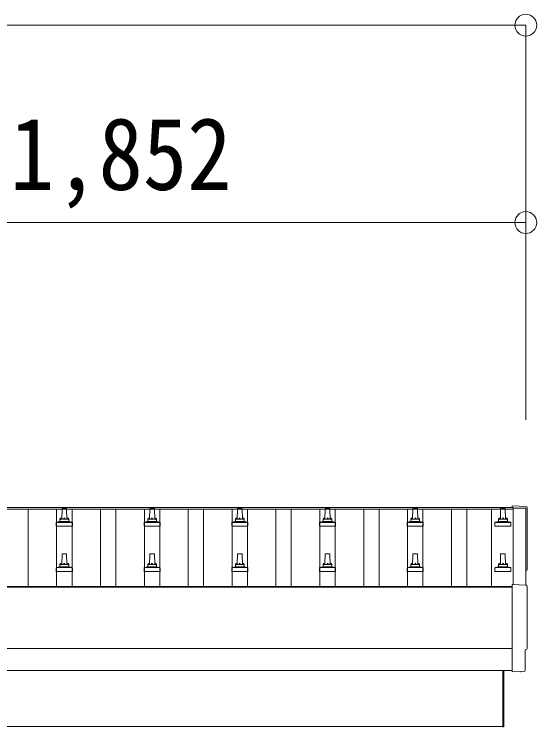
# Model space of a CAD drawing. Units: millimetres at full size, sheet at 1:50; details may follow other scales. Extents: x -14053 to 14053, y -9700 to 9700.
# Drawn here: x -3239 to -2048, y -2317 to -693 of the extents above; entities that cross this region are included whole.
import ezdxf
from ezdxf.enums import TextEntityAlignment as Align

# ---------------------------------------------------------------- set-up
doc = ezdxf.new("R2010")
doc.units = ezdxf.units.MM
doc.header["$LTSCALE"] = 50
doc.header["$PDMODE"] = 32
doc.header["$PDSIZE"] = 50
for name, color, linetype, lineweight in [('0-2_TEXT1', 4, 'Continuous', 9), ('0-5_ELV2', 5, 'Continuous', 5), ('0-8_TABLE1', 6, 'Continuous', 9)]:
    doc.layers.add(name, color=color, linetype=linetype, lineweight=lineweight)
doc.styles.add('ＭＳ ゴシック', font='')
doc.styles.get('ＭＳ ゴシック').set_extended_font_data('MS Gothic')

msp = doc.modelspace()

# ---------------------------------------------------------------- linework, layer by layer
at = {"layer": '0-2_TEXT1'}
for p, q in [((-2101.65, -1817.81), (-3902.15, -1817.81)), ((-2101.65, -1817.81), (-2101.65, -1821.4)), ((-2101.65, -1818.77), (-2101.65, -1993.29)), ((-2072.65, -1818.77), (-2101.65, -1818.77)), ((-2072.65, -1994.81), (-2072.65, -1818.77)), ((-2101.65, -1821.4), (-3924.65, -1821.4)), ((-2103.65, -1997.42), (-3902.15, -1997.42)), ((-2103.65, -1999.31), (-3902.15, -1999.31)), ((-3902.15, -2139.2), (-2103.65, -2139.2)), ((-2103.65, -2189.02), (-3902.15, -2189.02)), ((-2124.65, -2317.42), (-2124.65, -2189.12)), ((-2122.65, -2189.12), (-2122.65, -2317.42)), ((-2103.65, -2191.04), (-2103.65, -2192.05)), ((-2084.02, -2192.05), (-2077.1, -2191.68)), ((-3869.1, -2316.92), (-2124.65, -2316.92)), ((-2124.65, -2317.42), (-2122.65, -2317.42))]:
    msp.add_line(p, q, dxfattribs=at)
for points in [[(-2072.08, -1815.41), (-2103.65, -1813.76), (-2103.65, -1817.81)], [(-2072.08, -1994.84), (-2103.65, -1993.19), (-2103.65, -2191.04)], [(-2074.26, -2188.69), (-2074.26, -2141.66), (-2073.66, -2141.66)], [(-2084.76, -2191.77), (-2085.43, -2191.14), (-2103.65, -2192.05)]]:
    msp.add_lwpolyline(points, dxfattribs=at)
for centre, major_axis, ratio, start_param, end_param in [((-2072.24, -1818.4), (3, 0), 0.99863, 6.2683889, 7.8016218), ((2693.63, -1888.83), (-4763.38, 0), 0.99863, 6.2683889, 6.2976778), ((-2073.66, -1957.83), (4.41, 0), 0.99863, 4.9411535, 6.2976778), ((-2072.24, -1997.84), (3, 0), 0.99863, 6.2683889, 7.8016218), ((2693.63, -2068.26), (-4763.38, 0), 0.99863, 6.2683889, 6.2976778), ((-2073.66, -2137.26), (4.41, 0), 0.99863, 4.712389, 6.2976778), ((-2084.07, -2191.05), (0.727, -0.69), 0.9974, 4.712389, 5.5252311), ((-2077.26, -2188.69), (2.18, -2.07), 0.9974, 5.5252311, 7.0411395)]:
    msp.add_ellipse(centre, major_axis=major_axis, ratio=ratio, start_param=start_param, end_param=end_param, dxfattribs=at)
at = {"layer": '0-5_ELV2', "color": 4, "lineweight": 9}
for p, q in [((-3207.15, -1997.42), (-3207.15, -1821.4)), ((-3142.15, -1997.42), (-3142.15, -1821.4)), ((-3107.15, -1997.42), (-3107.15, -1821.4)), ((-3042.15, -1997.42), (-3042.15, -1821.4)), ((-3007.15, -1997.42), (-3007.15, -1821.4)), ((-2942.15, -1997.42), (-2942.15, -1821.4)), ((-2907.15, -1997.42), (-2907.15, -1821.4)), ((-2842.15, -1997.42), (-2842.15, -1821.4)), ((-2807.15, -1997.42), (-2807.15, -1821.4)), ((-2742.15, -1997.42), (-2742.15, -1821.4)), ((-2707.15, -1997.42), (-2707.15, -1821.4)), ((-2642.15, -1997.42), (-2642.15, -1821.4)), ((-2607.15, -1997.42), (-2607.15, -1821.4)), ((-2542.15, -1997.42), (-2542.15, -1821.4)), ((-2507.15, -1997.42), (-2507.15, -1821.4)), ((-2442.15, -1997.42), (-2442.15, -1821.4)), ((-2407.15, -1997.42), (-2407.15, -1821.4)), ((-2342.15, -1997.42), (-2342.15, -1821.4)), ((-2307.15, -1997.42), (-2307.15, -1821.4)), ((-2242.15, -1997.42), (-2242.15, -1821.4)), ((-2207.15, -1997.42), (-2207.15, -1821.4)), ((-2151.15, -1821.4), (-2151.15, -1997.42))]:
    msp.add_line(p, q, dxfattribs=at)
at = {"layer": '0-5_ELV2'}
for p, q in [((-3129.92, -1820.8), (-3130.65, -1844.33)), ((-3120.38, -1819.83), (-3128.92, -1819.83)), ((-3118.65, -1844.33), (-3119.38, -1820.8)), ((-2929.92, -1820.8), (-2930.65, -1844.33)), ((-2920.38, -1819.83), (-2928.92, -1819.83)), ((-2918.65, -1844.33), (-2919.38, -1820.8)), ((-2729.92, -1820.8), (-2730.65, -1844.33)), ((-2720.38, -1819.83), (-2728.92, -1819.83)), ((-2718.65, -1844.33), (-2719.38, -1820.8)), ((-2529.92, -1820.8), (-2530.65, -1844.33)), ((-2520.38, -1819.83), (-2528.92, -1819.83)), ((-2518.65, -1844.33), (-2519.38, -1820.8)), ((-2329.92, -1820.8), (-2330.65, -1844.33)), ((-2320.38, -1819.83), (-2328.92, -1819.83)), ((-2318.65, -1844.33), (-2319.38, -1820.8)), ((-2129.92, -1820.8), (-2130.65, -1844.33)), ((-2120.38, -1819.83), (-2128.92, -1819.83)), ((-2118.65, -1844.33), (-2119.38, -1820.8)), ((-3106.78, -1851.33), (-3142.52, -1851.33)), ((-3142.14, -1851.14), (-3135.41, -1849.51)), ((-3114.27, -1849.33), (-3135.03, -1849.33)), ((-3134.65, -1848.54), (-3134.65, -1844.33)), ((-3115.65, -1844.33), (-3133.65, -1844.33)), ((-3114.65, -1848.54), (-3114.65, -1844.33)), ((-3107.16, -1851.14), (-3113.89, -1849.51)), ((-2906.78, -1851.33), (-2942.52, -1851.33)), ((-2942.14, -1851.14), (-2935.41, -1849.51)), ((-2914.27, -1849.33), (-2935.03, -1849.33)), ((-2934.65, -1848.54), (-2934.65, -1844.33)), ((-2915.65, -1844.33), (-2933.65, -1844.33)), ((-2914.65, -1848.54), (-2914.65, -1844.33)), ((-2907.16, -1851.14), (-2913.89, -1849.51)), ((-2706.78, -1851.33), (-2742.52, -1851.33)), ((-2742.14, -1851.14), (-2735.41, -1849.51)), ((-2714.27, -1849.33), (-2735.03, -1849.33)), ((-2734.65, -1848.54), (-2734.65, -1844.33)), ((-2715.65, -1844.33), (-2733.65, -1844.33)), ((-2714.65, -1848.54), (-2714.65, -1844.33)), ((-2707.16, -1851.14), (-2713.89, -1849.51)), ((-2506.78, -1851.33), (-2542.52, -1851.33)), ((-2542.14, -1851.14), (-2535.41, -1849.51)), ((-2514.27, -1849.33), (-2535.03, -1849.33)), ((-2534.65, -1848.54), (-2534.65, -1844.33)), ((-2515.65, -1844.33), (-2533.65, -1844.33)), ((-2514.65, -1848.54), (-2514.65, -1844.33)), ((-2507.16, -1851.14), (-2513.89, -1849.51)), ((-2306.78, -1851.33), (-2342.52, -1851.33)), ((-2342.14, -1851.14), (-2335.41, -1849.51)), ((-2314.27, -1849.33), (-2335.03, -1849.33)), ((-2334.65, -1848.54), (-2334.65, -1844.33)), ((-2315.65, -1844.33), (-2333.65, -1844.33)), ((-2314.65, -1848.54), (-2314.65, -1844.33)), ((-2307.16, -1851.14), (-2313.89, -1849.51)), ((-2106.78, -1851.33), (-2142.52, -1851.33)), ((-2142.14, -1851.14), (-2135.41, -1849.51)), ((-2114.27, -1849.33), (-2135.03, -1849.33)), ((-2134.65, -1848.54), (-2134.65, -1844.33)), ((-2115.65, -1844.33), (-2133.65, -1844.33)), ((-2114.65, -1848.54), (-2114.65, -1844.33)), ((-2107.16, -1851.14), (-2113.89, -1849.51)), ((-3142.9, -1859.83), (-3142.9, -1852.11)), ((-3142.9, -1859.83), (-3106.4, -1859.83)), ((-3106.4, -1859.83), (-3106.4, -1852.11)), ((-2942.9, -1859.83), (-2942.9, -1852.11)), ((-2942.9, -1859.83), (-2906.4, -1859.83)), ((-2906.4, -1859.83), (-2906.4, -1852.11)), ((-2742.9, -1859.83), (-2742.9, -1852.11)), ((-2742.9, -1859.83), (-2706.4, -1859.83)), ((-2706.4, -1859.83), (-2706.4, -1852.11)), ((-2542.9, -1859.83), (-2542.9, -1852.11)), ((-2542.9, -1859.83), (-2506.4, -1859.83)), ((-2506.4, -1859.83), (-2506.4, -1852.11)), ((-2342.9, -1859.83), (-2342.9, -1852.11)), ((-2342.9, -1859.83), (-2306.4, -1859.83)), ((-2306.4, -1859.83), (-2306.4, -1852.11)), ((-2142.9, -1859.83), (-2142.9, -1852.11)), ((-2142.9, -1859.83), (-2106.4, -1859.83)), ((-2106.4, -1859.83), (-2106.4, -1852.11)), ((-3129.92, -1924.14), (-3130.65, -1947.66)), ((-3120.38, -1923.16), (-3128.92, -1923.16)), ((-3118.65, -1947.66), (-3119.38, -1924.14)), ((-2929.92, -1924.14), (-2930.65, -1947.66)), ((-2920.38, -1923.16), (-2928.92, -1923.16)), ((-2918.65, -1947.66), (-2919.38, -1924.14)), ((-2729.92, -1924.14), (-2730.65, -1947.66)), ((-2720.38, -1923.16), (-2728.92, -1923.16)), ((-2718.65, -1947.66), (-2719.38, -1924.14)), ((-2529.92, -1924.14), (-2530.65, -1947.66)), ((-2520.38, -1923.16), (-2528.92, -1923.16)), ((-2518.65, -1947.66), (-2519.38, -1924.14)), ((-2329.92, -1924.14), (-2330.65, -1947.66)), ((-2320.38, -1923.16), (-2328.92, -1923.16)), ((-2318.65, -1947.66), (-2319.38, -1924.14)), ((-2129.92, -1924.14), (-2130.65, -1947.66)), ((-2120.38, -1923.16), (-2128.92, -1923.16)), ((-2118.65, -1947.66), (-2119.38, -1924.14)), ((-3134.65, -1951.87), (-3134.65, -1947.66)), ((-3115.65, -1947.66), (-3133.65, -1947.66)), ((-3114.65, -1951.87), (-3114.65, -1947.66)), ((-2934.65, -1951.87), (-2934.65, -1947.66)), ((-2915.65, -1947.66), (-2933.65, -1947.66)), ((-2914.65, -1951.87), (-2914.65, -1947.66)), ((-2734.65, -1951.87), (-2734.65, -1947.66)), ((-2715.65, -1947.66), (-2733.65, -1947.66)), ((-2714.65, -1951.87), (-2714.65, -1947.66)), ((-2534.65, -1951.87), (-2534.65, -1947.66)), ((-2515.65, -1947.66), (-2533.65, -1947.66)), ((-2514.65, -1951.87), (-2514.65, -1947.66)), ((-2334.65, -1951.87), (-2334.65, -1947.66)), ((-2315.65, -1947.66), (-2333.65, -1947.66)), ((-2314.65, -1951.87), (-2314.65, -1947.66)), ((-2134.65, -1951.87), (-2134.65, -1947.66)), ((-2115.65, -1947.66), (-2133.65, -1947.66)), ((-2114.65, -1951.87), (-2114.65, -1947.66)), ((-3142.9, -1963.16), (-3142.9, -1955.45)), ((-3142.9, -1963.16), (-3106.4, -1963.16)), ((-3106.78, -1954.66), (-3142.52, -1954.66)), ((-3142.14, -1954.48), (-3135.41, -1952.85)), ((-3114.27, -1952.66), (-3135.03, -1952.66)), ((-3107.16, -1954.48), (-3113.89, -1952.85)), ((-3106.4, -1963.16), (-3106.4, -1955.45)), ((-2942.9, -1963.16), (-2942.9, -1955.45)), ((-2942.9, -1963.16), (-2906.4, -1963.16)), ((-2906.78, -1954.66), (-2942.52, -1954.66)), ((-2942.14, -1954.48), (-2935.41, -1952.85)), ((-2914.27, -1952.66), (-2935.03, -1952.66)), ((-2907.16, -1954.48), (-2913.89, -1952.85)), ((-2906.4, -1963.16), (-2906.4, -1955.45)), ((-2742.9, -1963.16), (-2742.9, -1955.45)), ((-2742.9, -1963.16), (-2706.4, -1963.16)), ((-2706.78, -1954.66), (-2742.52, -1954.66)), ((-2742.14, -1954.48), (-2735.41, -1952.85)), ((-2714.27, -1952.66), (-2735.03, -1952.66)), ((-2707.16, -1954.48), (-2713.89, -1952.85)), ((-2706.4, -1963.16), (-2706.4, -1955.45)), ((-2542.9, -1963.16), (-2542.9, -1955.45)), ((-2542.9, -1963.16), (-2506.4, -1963.16)), ((-2506.78, -1954.66), (-2542.52, -1954.66)), ((-2542.14, -1954.48), (-2535.41, -1952.85)), ((-2514.27, -1952.66), (-2535.03, -1952.66)), ((-2507.16, -1954.48), (-2513.89, -1952.85)), ((-2506.4, -1963.16), (-2506.4, -1955.45)), ((-2342.9, -1963.16), (-2342.9, -1955.45)), ((-2342.9, -1963.16), (-2306.4, -1963.16)), ((-2306.78, -1954.66), (-2342.52, -1954.66)), ((-2342.14, -1954.48), (-2335.41, -1952.85)), ((-2314.27, -1952.66), (-2335.03, -1952.66)), ((-2307.16, -1954.48), (-2313.89, -1952.85)), ((-2306.4, -1963.16), (-2306.4, -1955.45)), ((-2142.9, -1963.16), (-2142.9, -1955.45)), ((-2142.9, -1963.16), (-2106.4, -1963.16)), ((-2106.78, -1954.66), (-2142.52, -1954.66)), ((-2142.14, -1954.48), (-2135.41, -1952.85)), ((-2114.27, -1952.66), (-2135.03, -1952.66)), ((-2107.16, -1954.48), (-2113.89, -1952.85)), ((-2106.4, -1963.16), (-2106.4, -1955.45))]:
    msp.add_line(p, q, dxfattribs=at)
for centre, radius, start, end in [((-3128.92, -1820.83), 1, 90, 178.60509), ((-3120.38, -1820.83), 1, 1.39491, 90), ((-2928.92, -1820.83), 1, 90, 178.60509), ((-2920.38, -1820.83), 1, 1.39491, 90), ((-2728.92, -1820.83), 1, 90, 178.60509), ((-2720.38, -1820.83), 1, 1.39491, 90), ((-2528.92, -1820.83), 1, 90, 178.60509), ((-2520.38, -1820.83), 1, 1.39491, 90), ((-2328.92, -1820.83), 1, 90, 178.60509), ((-2320.38, -1820.83), 1, 1.39491, 90), ((-2128.92, -1820.83), 1, 90, 178.60509), ((-2120.38, -1820.83), 1, 1.39491, 90), ((-3141.9, -1852.11), 1, 103.62699, 180), ((-3135.65, -1848.54), 1, 283.62699, 0), ((-3130.56, -1844.96), 4.13, 90, 171.17633), ((-3133.65, -1845.33), 1, 90, 180), ((-3121.32, -1844.33), 4.83, 133.60282, 180), ((-3127.98, -1844.33), 4.83, 0, 46.39718), ((-3118.73, -1844.96), 4.13, 8.82367, 90), ((-3115.65, -1845.33), 1, 0, 90), ((-3113.65, -1848.54), 1, 180, 256.37301), ((-3107.4, -1852.11), 1, 0, 76.37301), ((-2941.9, -1852.11), 1, 103.62699, 180), ((-2935.65, -1848.54), 1, 283.62699, 0), ((-2930.56, -1844.96), 4.13, 90, 171.17633), ((-2933.65, -1845.33), 1, 90, 180), ((-2921.32, -1844.33), 4.83, 133.60282, 180), ((-2927.98, -1844.33), 4.83, 0, 46.39718), ((-2918.73, -1844.96), 4.13, 8.82367, 90), ((-2915.65, -1845.33), 1, 0, 90), ((-2913.65, -1848.54), 1, 180, 256.37301), ((-2907.4, -1852.11), 1, 0, 76.37301), ((-2741.9, -1852.11), 1, 103.62699, 180), ((-2735.65, -1848.54), 1, 283.62699, 0), ((-2730.56, -1844.96), 4.13, 90, 171.17633), ((-2733.65, -1845.33), 1, 90, 180), ((-2721.32, -1844.33), 4.83, 133.60282, 180), ((-2727.98, -1844.33), 4.83, 0, 46.39718), ((-2718.73, -1844.96), 4.13, 8.82367, 90), ((-2715.65, -1845.33), 1, 0, 90), ((-2713.65, -1848.54), 1, 180, 256.37301), ((-2707.4, -1852.11), 1, 0, 76.37301), ((-2541.9, -1852.11), 1, 103.62699, 180), ((-2535.65, -1848.54), 1, 283.62699, 0), ((-2530.56, -1844.96), 4.13, 90, 171.17633), ((-2533.65, -1845.33), 1, 90, 180), ((-2521.32, -1844.33), 4.83, 133.60282, 180), ((-2527.98, -1844.33), 4.83, 0, 46.39718), ((-2518.73, -1844.96), 4.13, 8.82367, 90), ((-2515.65, -1845.33), 1, 0, 90), ((-2513.65, -1848.54), 1, 180, 256.37301), ((-2507.4, -1852.11), 1, 0, 76.37301), ((-2341.9, -1852.11), 1, 103.62699, 180), ((-2335.65, -1848.54), 1, 283.62699, 0), ((-2330.56, -1844.96), 4.13, 90, 171.17633), ((-2333.65, -1845.33), 1, 90, 180), ((-2321.32, -1844.33), 4.83, 133.60282, 180), ((-2327.98, -1844.33), 4.83, 0, 46.39718), ((-2318.73, -1844.96), 4.13, 8.82367, 90), ((-2315.65, -1845.33), 1, 0, 90), ((-2313.65, -1848.54), 1, 180, 256.37301), ((-2307.4, -1852.11), 1, 0, 76.37301), ((-2141.9, -1852.11), 1, 103.62699, 180), ((-2135.65, -1848.54), 1, 283.62699, 0), ((-2130.56, -1844.96), 4.13, 90, 171.17633), ((-2133.65, -1845.33), 1, 90, 180), ((-2121.32, -1844.33), 4.83, 133.60282, 180), ((-2127.98, -1844.33), 4.83, 0, 46.39718), ((-2118.73, -1844.96), 4.13, 8.82367, 90), ((-2115.65, -1845.33), 1, 0, 90), ((-2113.65, -1848.54), 1, 180, 256.37301), ((-2107.4, -1852.11), 1, 0, 76.37301), ((-3128.92, -1924.16), 1, 90, 178.60509), ((-3120.38, -1924.16), 1, 1.39491, 90), ((-2928.92, -1924.16), 1, 90, 178.60509), ((-2920.38, -1924.16), 1, 1.39491, 90), ((-2728.92, -1924.16), 1, 90, 178.60509), ((-2720.38, -1924.16), 1, 1.39491, 90), ((-2528.92, -1924.16), 1, 90, 178.60509), ((-2520.38, -1924.16), 1, 1.39491, 90), ((-2328.92, -1924.16), 1, 90, 178.60509), ((-2320.38, -1924.16), 1, 1.39491, 90), ((-2128.92, -1924.16), 1, 90, 178.60509), ((-2120.38, -1924.16), 1, 1.39491, 90), ((-3130.56, -1948.29), 4.13, 90, 171.17633), ((-3133.65, -1948.66), 1, 90, 180), ((-3121.32, -1947.66), 4.83, 133.60282, 180), ((-3127.98, -1947.66), 4.83, 0, 46.39718), ((-3118.73, -1948.29), 4.13, 8.82367, 90), ((-3115.65, -1948.66), 1, 0, 90), ((-2930.56, -1948.29), 4.13, 90, 171.17633), ((-2933.65, -1948.66), 1, 90, 180), ((-2921.32, -1947.66), 4.83, 133.60282, 180), ((-2927.98, -1947.66), 4.83, 0, 46.39718), ((-2918.73, -1948.29), 4.13, 8.82367, 90), ((-2915.65, -1948.66), 1, 0, 90), ((-2730.56, -1948.29), 4.13, 90, 171.17633), ((-2733.65, -1948.66), 1, 90, 180), ((-2721.32, -1947.66), 4.83, 133.60282, 180), ((-2727.98, -1947.66), 4.83, 0, 46.39718), ((-2718.73, -1948.29), 4.13, 8.82367, 90), ((-2715.65, -1948.66), 1, 0, 90), ((-2530.56, -1948.29), 4.13, 90, 171.17633), ((-2533.65, -1948.66), 1, 90, 180), ((-2521.32, -1947.66), 4.83, 133.60282, 180), ((-2527.98, -1947.66), 4.83, 0, 46.39718), ((-2518.73, -1948.29), 4.13, 8.82367, 90), ((-2515.65, -1948.66), 1, 0, 90), ((-2330.56, -1948.29), 4.13, 90, 171.17633), ((-2333.65, -1948.66), 1, 90, 180), ((-2321.32, -1947.66), 4.83, 133.60282, 180), ((-2327.98, -1947.66), 4.83, 0, 46.39718), ((-2318.73, -1948.29), 4.13, 8.82367, 90), ((-2315.65, -1948.66), 1, 0, 90), ((-2130.56, -1948.29), 4.13, 90, 171.17633), ((-2133.65, -1948.66), 1, 90, 180), ((-2121.32, -1947.66), 4.83, 133.60282, 180), ((-2127.98, -1947.66), 4.83, 0, 46.39718), ((-2118.73, -1948.29), 4.13, 8.82367, 90), ((-2115.65, -1948.66), 1, 0, 90), ((-3141.9, -1955.45), 1, 103.62699, 180), ((-3135.65, -1951.87), 1, 283.62699, 0), ((-3113.65, -1951.87), 1, 180, 256.37301), ((-3107.4, -1955.45), 1, 0, 76.37301), ((-2941.9, -1955.45), 1, 103.62699, 180), ((-2935.65, -1951.87), 1, 283.62699, 0), ((-2913.65, -1951.87), 1, 180, 256.37301), ((-2907.4, -1955.45), 1, 0, 76.37301), ((-2741.9, -1955.45), 1, 103.62699, 180), ((-2735.65, -1951.87), 1, 283.62699, 0), ((-2713.65, -1951.87), 1, 180, 256.37301), ((-2707.4, -1955.45), 1, 0, 76.37301), ((-2541.9, -1955.45), 1, 103.62699, 180), ((-2535.65, -1951.87), 1, 283.62699, 0), ((-2513.65, -1951.87), 1, 180, 256.37301), ((-2507.4, -1955.45), 1, 0, 76.37301), ((-2341.9, -1955.45), 1, 103.62699, 180), ((-2335.65, -1951.87), 1, 283.62699, 0), ((-2313.65, -1951.87), 1, 180, 256.37301), ((-2307.4, -1955.45), 1, 0, 76.37301), ((-2141.9, -1955.45), 1, 103.62699, 180), ((-2135.65, -1951.87), 1, 283.62699, 0), ((-2113.65, -1951.87), 1, 180, 256.37301), ((-2107.4, -1955.45), 1, 0, 76.37301)]:
    msp.add_arc(centre, radius, start, end, dxfattribs=at)
at = {"layer": '0-8_TABLE1'}
for p, q in [((-2072.65, -717.81), (-9376.65, -717.81)), ((-2072.65, -717.81), (-2072.65, -1617.81)), ((-2072.65, -1167.81), (-3924.65, -1167.81)), ((-2072.65, -1167.81), (-2072.65, -1617.81))]:
    msp.add_line(p, q, dxfattribs=at)
for p in [(-2072.65, -717.81), (-2072.65, -1167.81)]:
    msp.add_point(p, dxfattribs=at)

# ---------------------------------------------------------------- texts
at = {"layer": '0-8_TABLE1', "color": 7, "style": 'ＭＳ ゴシック', "width": 0.9}
msp.add_text('1,852', height=165, dxfattribs=at).set_placement((-3248.65, -1142.81), align=Align.BOTTOM_LEFT)

doc.saveas('drawing.dxf')
